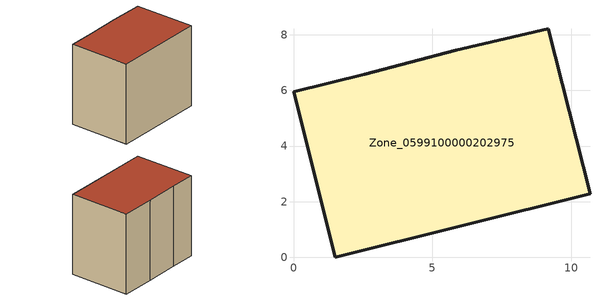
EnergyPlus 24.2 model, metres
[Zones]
Zone_0599100000202975
 floor ground (C_G): 5.83,7.45 9.17,8.22 10.67,2.29 1.51,0 0,5.96 2.56,6.59 z0
 wall outside (C_F): 2.56,6.59 0,5.96 1.51,0 10.67,2.29 9.17,8.22 5.83,7.45 2.56,6.59 z0:8.11
 roof outside (C_R): 9.17,8.22 5.83,7.45 2.56,6.59 0,5.96 1.51,0 10.67,2.29 z8.11
[BUILDING]
Pand.0599100000202975: North Axis=0; Terrain=City; Loads Convergence Tolerance Value=0.04; Temperature Convergence Tolerance Value=0.4; Solar Distribution=FullExterior; Maximum Number of Warmup Days=25; Minimum Number of Warmup Days=1
[Site:Location]
Rotterdam.The.Hague.AP_ZH_NLD Design_Conditions: Latitude=51.96; Longitude=4.45; Time Zone=1; Elevation=-4.5
[SITE:GROUNDTEMPERATURE:BUILDINGSURFACE]
18, 18, 18, 18, 18, 18, 18, 18, 18, 18, 18, 18
[MATERIAL] Thermal Absorptance=0.9; Solar Absorptance=0.7; Visible Absorptance=0.7
Name | Roughness | Thickness | Conductivity | Density | Specific Heat
G.TC.1965-1974 | MediumSmooth | 0.15 | 0.882353 | 540 | 1210
F.TC.1965-1974 | Rough | 0.3 | 0.697674 | 1920 | 840
R.TC.1965-1974 | MediumRough | 0.2 | 0.232558 | 1500 | 1000
[CONSTRUCTION]
C_G: G.TC.1965-1974
C_F: F.TC.1965-1974
C_R: R.TC.1965-1974
[ZONE]
Zone_0599100000202975: Type=1; Multiplier=1; Ceiling Height=Autocalculate; Volume=Autocalculate; Floor Area=autocalculate; Part of Total Floor Area=Yes
[ZONEINFILTRATION:DESIGNFLOWRATE]
Infil_Zone_0599100000202975: Zone or ZoneList or Space or SpaceList=Zone_0599100000202975; Schedule=AlwaysOn; Design Flow Rate Calculation Method=Flow/Area; Flow Rate per Floor Area=0.003; Constant Term Coefficient=1; Temperature Term Coefficient=0; Velocity Term Coefficient=0; Velocity Squared Term Coefficient=0
[HVACTEMPLATE:ZONE:IDEALLOADSAIRSYSTEM]
Zone_0599100000202975: Maximum Heating Supply Air Temperature=50; Minimum Cooling Supply Air Temperature=13; Maximum Heating Supply Air Humidity Ratio=0.0156; Minimum Cooling Supply Air Humidity Ratio=0.0077; Heating Limit=NoLimit; Cooling Limit=NoLimit; Dehumidification Control Type=ConstantSensibleHeatRatio; Cooling Sensible Heat Ratio=0.7; Dehumidification Setpoint=60; Humidification Control Type=None; Humidification Setpoint=30; Outdoor Air Method=None; Outdoor Air Flow Rate per Person=0.00944; Outdoor Air Flow Rate per Zone Floor Area=0; Outdoor Air Flow Rate per Zone=0; Demand Controlled Ventilation Type=None; Outdoor Air Economizer Type=NoEconomizer; Heat Recovery Type=None; Sensible Heat Recovery Effectiveness=0.7; Latent Heat Recovery Effectiveness=0.65
[ZONECONTROL:THERMOSTAT]
ThermostatControl_Zone_0599100000202975: Zone or ZoneList=Zone_0599100000202975; Control Type Schedule=DualSetpointControlType; Control 1=Thermostat_Zone_0599100000202975; Temperature Difference Between Cutout And Setpoint=0
[THERMOSTATSETPOINT:DUALSETPOINT]
Thermostat_Zone_0599100000202975: Heating Setpoint Temperature Schedule=HeatingSetpoint_Zone_0599100000202975; Cooling Setpoint Temperature Schedule=CoolingSetpoint_Zone_0599100000202975
[SCHEDULE:COMPACT]
HeatingSetpoint_Zone_0599100000202975: Through: 12/31, For: AllDays, Until: 24:00, 21
CoolingSetpoint_Zone_0599100000202975: Through: 12/31, For: AllDays, Until: 24:00, 24
DualSetpointControlType: Through: 12/31, For: AllDays, Until: 24:00, 4
AlwaysOn: Through: 12/31, For: AllDays, Until: 24:00, 1
